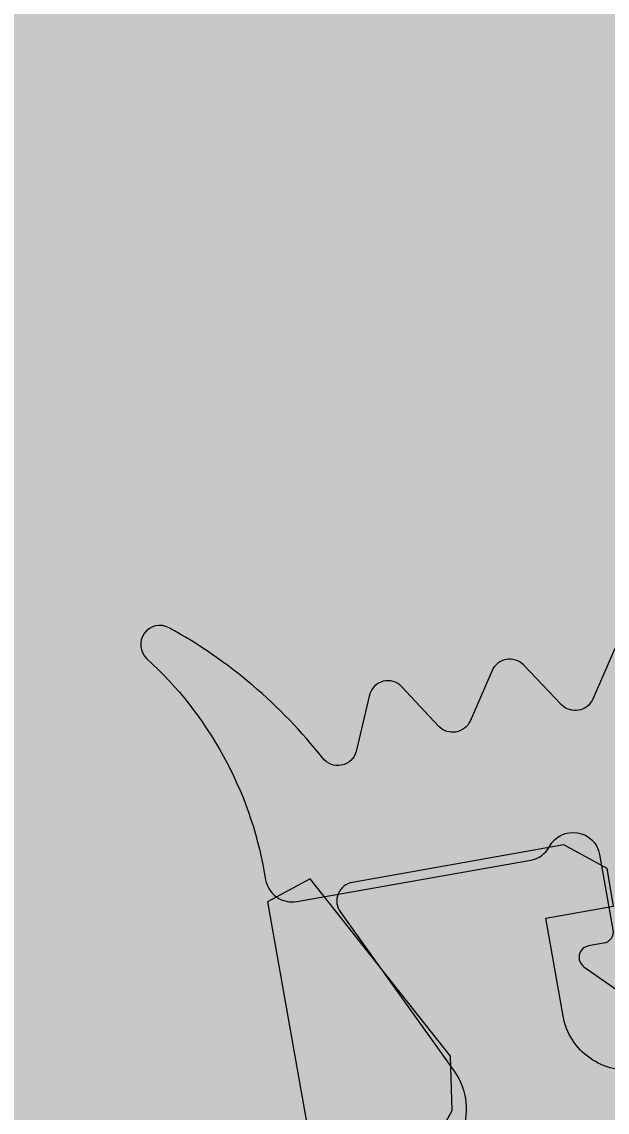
# Model space of a CAD drawing. Header units: millimetres. Extents: x -455656 to 9247092, y 0 to 412358.
# Drawn here: x -196591.36 to -196582.05, y 353564.73 to 353582.08 of the extents above; entities that cross this region are included whole.
import ezdxf
from ezdxf import colors
from ezdxf.entities.mleader import LeaderData, LeaderLine
from ezdxf.enums import TextEntityAlignment as Align
from ezdxf.math import Vec2, Vec3

# ---------------------------------------------------------------- set-up
doc = ezdxf.new("R2018")
doc.units = ezdxf.units.MM
doc.header["$MEASUREMENT"] = 0
doc.layers.get('0').update_dxf_attribs({"color": 250, "lineweight": 9})
doc.layers.add('АР_Названия помещений', color=124, linetype='Continuous', lineweight=5, plot=False)
for name, color, linetype, lineweight in [('АР_Номер помещения', 1, 'Continuous', 25), ('АР_Помещения_площадь', 19, 'Continuous', 9), ('подлога', 250, 'Continuous', 9)]:
    doc.layers.add(name, color=color, linetype=linetype, lineweight=lineweight)
doc.styles.add('ISOCPEUR', font='isocpeur.TTF', dxfattribs={"width": 0.7})
doc.styles.get("Standard").update_dxf_attribs({"font": 'isocpeur.TTF'})

# ---------------------------------------------------------------- blocks, each defined once
blk = doc.blocks.new('*U54')
at = {"color": 7, "style": 'ISOCPEUR', "width": 0.7, "flags": 1}
blk.add_attdef('КАТЕГОРИЯ', (-499.166, -2092.186), '', height=250, dxfattribs=at)
at = {"layer": 'АР_Номер помещения', "color": 7, "style": 'ISOCPEUR', "width": 0.7}
blk.add_attdef('НОМЕР_ПОМЕЩЕНИЯ', text='', height=300, dxfattribs=at).set_placement((3509.935, -2299.443), align=Align.MIDDLE_CENTER)
at = {"layer": 'АР_Помещения_площадь', "color": 7, "lineweight": 30, "width": 0.7, "flags": 104}
blk.add_attdef('ИМЯ_ПОМЕЩЕНИЯ', text='', height=100, dxfattribs=at).set_placement((157.628, 1217.141), align=Align.MIDDLE_CENTER)
at = {"layer": 'АР_Помещения_площадь', "color": 7, "style": 'ISOCPEUR', "width": 0.7}
blk.add_attdef('ПЛОЩАДЬ_ПОМЕЩЕНИЯ', text='', height=200, dxfattribs=at).set_placement((4056.614, -3701.768), align=Align.MIDDLE_RIGHT)
blk = doc.blocks.new('*U56')
at = {"color": 7, "style": 'ISOCPEUR', "width": 0.7, "flags": 1}
blk.add_attdef('КАТЕГОРИЯ', (-499.166, -2092.186), '', height=250, dxfattribs=at)
at = {"layer": 'АР_Номер помещения', "color": 7, "style": 'ISOCPEUR', "width": 0.7}
blk.add_attdef('НОМЕР_ПОМЕЩЕНИЯ', text='', height=300, dxfattribs=at).set_placement((-5271.022, -1713.491), align=Align.MIDDLE_CENTER)
at = {"layer": 'АР_Помещения_площадь', "color": 7, "lineweight": 30, "width": 0.7, "flags": 104}
blk.add_attdef('ИМЯ_ПОМЕЩЕНИЯ', text='', height=100, dxfattribs=at).set_placement((157.628, 1217.141), align=Align.MIDDLE_CENTER)
at = {"layer": 'АР_Помещения_площадь', "color": 7, "style": 'ISOCPEUR', "width": 0.7}
blk.add_attdef('ПЛОЩАДЬ_ПОМЕЩЕНИЯ', text='', height=200, dxfattribs=at).set_placement((-3511.073, -2722.763), align=Align.MIDDLE_RIGHT)
blk = doc.blocks.new('*U58')
at = {"color": 7, "style": 'ISOCPEUR', "width": 0.7, "flags": 1}
blk.add_attdef('КАТЕГОРИЯ', (-499.166, -2092.186), '', height=250, dxfattribs=at)
at = {"layer": 'АР_Номер помещения', "color": 7, "style": 'ISOCPEUR', "width": 0.7}
blk.add_attdef('НОМЕР_ПОМЕЩЕНИЯ', text='', height=300, dxfattribs=at).set_placement((-2814.849, -3287.444), align=Align.MIDDLE_CENTER)
at = {"layer": 'АР_Помещения_площадь', "color": 7, "lineweight": 30, "width": 0.7, "flags": 104}
blk.add_attdef('ИМЯ_ПОМЕЩЕНИЯ', text='', height=100, dxfattribs=at).set_placement((157.628, 1217.141), align=Align.MIDDLE_CENTER)
at = {"layer": 'АР_Помещения_площадь', "color": 7, "style": 'ISOCPEUR', "width": 0.7}
blk.add_attdef('ПЛОЩАДЬ_ПОМЕЩЕНИЯ', text='', height=200, dxfattribs=at).set_placement((-2392.073, -3943.33), align=Align.MIDDLE_RIGHT)
blk = doc.blocks.new('*U62')
at = {"color": 7, "style": 'ISOCPEUR', "width": 0.7, "flags": 1}
blk.add_attdef('КАТЕГОРИЯ', (-499.166, -2092.186), '', height=250, dxfattribs=at)
at = {"layer": 'АР_Номер помещения', "color": 7, "style": 'ISOCPEUR', "width": 0.7}
blk.add_attdef('НОМЕР_ПОМЕЩЕНИЯ', text='', height=300, dxfattribs=at).set_placement((-10209.656, 3494.977), align=Align.MIDDLE_CENTER)
at = {"layer": 'АР_Помещения_площадь', "color": 7, "style": 'ISOCPEUR', "width": 0.7}
blk.add_attdef('ПЛОЩАДЬ_ПОМЕЩЕНИЯ', text='', height=200, dxfattribs=at).set_placement((-8321.766, 2254.956), align=Align.MIDDLE_RIGHT)
at = {"layer": 'АР_Помещения_площадь', "color": 7, "lineweight": 30, "width": 0.7, "flags": 104}
blk.add_attdef('ИМЯ_ПОМЕЩЕНИЯ', text='', height=100, dxfattribs=at).set_placement((157.628, 1217.141), align=Align.MIDDLE_CENTER)
blk = doc.blocks.new('*U293')
at = {"color": 7, "style": 'ISOCPEUR', "width": 0.7, "flags": 1}
blk.add_attdef('КАТЕГОРИЯ', (-499.166, -2092.186), '', height=250, dxfattribs=at)
at = {"layer": 'АР_Номер помещения', "color": 7, "style": 'ISOCPEUR', "width": 0.7}
blk.add_attdef('НОМЕР_ПОМЕЩЕНИЯ', text='', height=300, dxfattribs=at).set_placement((-1382.058, -1075.324), align=Align.MIDDLE_CENTER)
at = {"layer": 'АР_Помещения_площадь', "color": 7, "lineweight": 30, "width": 0.7, "flags": 104}
blk.add_attdef('ИМЯ_ПОМЕЩЕНИЯ', text='', height=100, dxfattribs=at).set_placement((157.628, 1217.141), align=Align.MIDDLE_CENTER)
at = {"layer": 'АР_Помещения_площадь', "color": 7, "style": 'ISOCPEUR', "width": 0.7}
blk.add_attdef('ПЛОЩАДЬ_ПОМЕЩЕНИЯ', text='', height=200, dxfattribs=at).set_placement((556.692, -1560.833), align=Align.MIDDLE_RIGHT)
blk = doc.blocks.new('_DotSmall')
at = {"color": 0, "linetype": 'ByBlock', "const_width": 0.5}
blk.add_lwpolyline([(-0.0625, 0, 1), (0.0625, 0, 1)], format="xyb", close=True, dxfattribs=at)

msp = doc.modelspace()

# ---------------------------------------------------------------- linework, layer by layer
at = {"layer": 'подлога', "color": 5, "lineweight": 0, "ltscale": 100, "transparency": 33554687}
for points in [[(-196536.153, 353577.237), (-196575.775, 353570.215), (-196576.17, 353569.649), (-196576.064, 353569.049), (-196575.104, 353569.219), (-196574.699, 353566.938, -0.414362), (-196574.946, 353566.585), (-196581.549, 353565.415, -0.414326), (-196582.75, 353566.254), (-196583.027, 353567.815), (-196581.947, 353568.006), (-196582.053, 353568.607), (-196582.738, 353568.981), (-196586.1, 353568.385, 0.551224), (-196586.295, 353567.908), (-196584.485, 353565.381, -0.267349), (-196584.384, 353564.351)], [(-196536.153, 353577.237), (-196575.775, 353570.215), (-196576.17, 353569.649), (-196576.064, 353569.049), (-196575.104, 353569.219), (-196574.699, 353566.938, -0.414362), (-196574.946, 353566.585), (-196581.549, 353565.415, -0.414326), (-196582.75, 353566.254), (-196583.027, 353567.815), (-196581.947, 353568.006), (-196582.053, 353568.607), (-196582.738, 353568.981), (-196586.1, 353568.385, 0.551224), (-196586.295, 353567.908), (-196584.485, 353565.381, -0.267349), (-196584.384, 353564.351)], [(-196536.153, 353577.237), (-196575.775, 353570.215), (-196576.17, 353569.649), (-196576.064, 353569.049), (-196575.104, 353569.219), (-196574.699, 353566.938, -0.414362), (-196574.946, 353566.585), (-196581.549, 353565.415, -0.414326), (-196582.75, 353566.254), (-196583.027, 353567.815), (-196581.947, 353568.006), (-196582.053, 353568.607), (-196582.738, 353568.981), (-196586.1, 353568.385, 0.551224), (-196586.295, 353567.908), (-196584.485, 353565.381, -0.267349), (-196584.384, 353564.351)], [(-196536.153, 353577.237), (-196575.775, 353570.215), (-196576.17, 353569.649), (-196576.064, 353569.049), (-196575.104, 353569.219), (-196574.699, 353566.938, -0.414362), (-196574.946, 353566.585), (-196581.549, 353565.415, -0.414326), (-196582.75, 353566.254), (-196583.027, 353567.815), (-196581.947, 353568.006), (-196582.053, 353568.607), (-196582.738, 353568.981), (-196586.1, 353568.385, 0.551224), (-196586.295, 353567.908), (-196584.485, 353565.381, -0.267349), (-196584.384, 353564.351)], [(-196536.153, 353577.237), (-196575.775, 353570.215), (-196576.17, 353569.649), (-196576.064, 353569.049), (-196575.104, 353569.219), (-196574.699, 353566.938, -0.414362), (-196574.946, 353566.585), (-196581.549, 353565.415, -0.414326), (-196582.75, 353566.254), (-196583.027, 353567.815), (-196581.947, 353568.006), (-196582.053, 353568.607), (-196582.738, 353568.981), (-196586.1, 353568.385, 0.551224), (-196586.295, 353567.908), (-196584.485, 353565.381, -0.267349), (-196584.384, 353564.351)], [(-196536.153, 353577.237), (-196575.775, 353570.215), (-196576.17, 353569.649), (-196576.064, 353569.049), (-196575.104, 353569.219), (-196574.699, 353566.938, -0.414362), (-196574.946, 353566.585), (-196581.549, 353565.415, -0.414326), (-196582.75, 353566.254), (-196583.027, 353567.815), (-196581.947, 353568.006), (-196582.053, 353568.607), (-196582.738, 353568.981), (-196586.1, 353568.385, 0.551224), (-196586.295, 353567.908), (-196584.485, 353565.381, -0.267349), (-196584.384, 353564.351)], [(-196536.153, 353577.237), (-196575.775, 353570.215), (-196576.17, 353569.649), (-196576.064, 353569.049), (-196575.104, 353569.219), (-196574.699, 353566.938, -0.414362), (-196574.946, 353566.585), (-196581.549, 353565.415, -0.414326), (-196582.75, 353566.254), (-196583.027, 353567.815), (-196581.947, 353568.006), (-196582.053, 353568.607), (-196582.738, 353568.981), (-196586.1, 353568.385, 0.551224), (-196586.295, 353567.908), (-196584.485, 353565.381, -0.267349), (-196584.384, 353564.351)], [(-196536.153, 353577.237), (-196575.775, 353570.215), (-196576.17, 353569.649), (-196576.064, 353569.049), (-196575.104, 353569.219), (-196574.699, 353566.938, -0.414362), (-196574.946, 353566.585), (-196581.549, 353565.415, -0.414326), (-196582.75, 353566.254), (-196583.027, 353567.815), (-196581.947, 353568.006), (-196582.053, 353568.607), (-196582.738, 353568.981), (-196586.1, 353568.385, 0.551224), (-196586.295, 353567.908), (-196584.485, 353565.381, -0.267349), (-196584.384, 353564.351)], [(-196536.153, 353577.237), (-196575.775, 353570.215), (-196576.17, 353569.649), (-196576.064, 353569.049), (-196575.104, 353569.219), (-196574.699, 353566.938, -0.414362), (-196574.946, 353566.585), (-196581.549, 353565.415, -0.414326), (-196582.75, 353566.254), (-196583.027, 353567.815), (-196581.947, 353568.006), (-196582.053, 353568.607), (-196582.738, 353568.981), (-196586.1, 353568.385, 0.551224), (-196586.295, 353567.908), (-196584.485, 353565.381, -0.267349), (-196584.384, 353564.351)], [(-196536.153, 353577.237), (-196575.775, 353570.215), (-196576.17, 353569.649), (-196576.064, 353569.049), (-196575.104, 353569.219), (-196574.699, 353566.938, -0.414362), (-196574.946, 353566.585), (-196581.549, 353565.415, -0.414326), (-196582.75, 353566.254), (-196583.027, 353567.815), (-196581.947, 353568.006), (-196582.053, 353568.607), (-196582.738, 353568.981), (-196586.1, 353568.385, 0.551224), (-196586.295, 353567.908), (-196584.485, 353565.381, -0.267349), (-196584.384, 353564.351)], [(-196536.153, 353577.237), (-196575.775, 353570.215), (-196576.17, 353569.649), (-196576.064, 353569.049), (-196575.104, 353569.219), (-196574.699, 353566.938, -0.414362), (-196574.946, 353566.585), (-196581.549, 353565.415, -0.414326), (-196582.75, 353566.254), (-196583.027, 353567.815), (-196581.947, 353568.006), (-196582.053, 353568.607), (-196582.738, 353568.981), (-196586.1, 353568.385, 0.551224), (-196586.295, 353567.908), (-196584.485, 353565.381, -0.267349), (-196584.384, 353564.351)], [(-196536.153, 353577.237), (-196575.775, 353570.215), (-196576.17, 353569.649), (-196576.064, 353569.049), (-196575.104, 353569.219), (-196574.699, 353566.938, -0.414362), (-196574.946, 353566.585), (-196581.549, 353565.415, -0.414326), (-196582.75, 353566.254), (-196583.027, 353567.815), (-196581.947, 353568.006), (-196582.053, 353568.607), (-196582.738, 353568.981), (-196586.1, 353568.385, 0.551224), (-196586.295, 353567.908), (-196584.485, 353565.381, -0.267349), (-196584.384, 353564.351)], [(-196536.153, 353577.237), (-196575.775, 353570.215), (-196576.17, 353569.649), (-196576.064, 353569.049), (-196575.104, 353569.219), (-196574.699, 353566.938, -0.414362), (-196574.946, 353566.585), (-196581.549, 353565.415, -0.414326), (-196582.75, 353566.254), (-196583.027, 353567.815), (-196581.947, 353568.006), (-196582.053, 353568.607), (-196582.738, 353568.981), (-196586.1, 353568.385, 0.551224), (-196586.295, 353567.908), (-196584.485, 353565.381, -0.267349), (-196584.384, 353564.351)], [(-196536.153, 353577.237), (-196575.775, 353570.215), (-196576.17, 353569.649), (-196576.064, 353569.049), (-196575.104, 353569.219), (-196574.699, 353566.938, -0.414362), (-196574.946, 353566.585), (-196581.549, 353565.415, -0.414326), (-196582.75, 353566.254), (-196583.027, 353567.815), (-196581.947, 353568.006), (-196582.053, 353568.607), (-196582.738, 353568.981), (-196586.1, 353568.385, 0.551224), (-196586.295, 353567.908), (-196584.485, 353565.381, -0.267349), (-196584.384, 353564.351)], [(-196536.153, 353577.237), (-196575.775, 353570.215), (-196576.17, 353569.649), (-196576.064, 353569.049), (-196575.104, 353569.219), (-196574.699, 353566.938, -0.414362), (-196574.946, 353566.585), (-196581.549, 353565.415, -0.414326), (-196582.75, 353566.254), (-196583.027, 353567.815), (-196581.947, 353568.006), (-196582.053, 353568.607), (-196582.738, 353568.981), (-196586.1, 353568.385, 0.551224), (-196586.295, 353567.908), (-196584.485, 353565.381, -0.267349), (-196584.384, 353564.351)], [(-196536.153, 353577.237), (-196575.775, 353570.215), (-196576.17, 353569.649), (-196576.064, 353569.049), (-196575.104, 353569.219), (-196574.699, 353566.938, -0.414362), (-196574.946, 353566.585), (-196581.549, 353565.415, -0.414326), (-196582.75, 353566.254), (-196583.027, 353567.815), (-196581.947, 353568.006), (-196582.053, 353568.607), (-196582.738, 353568.981), (-196586.1, 353568.385, 0.551224), (-196586.295, 353567.908), (-196584.485, 353565.381, -0.267349), (-196584.384, 353564.351)], [(-196536.153, 353577.237), (-196575.775, 353570.215), (-196576.17, 353569.649), (-196576.064, 353569.049), (-196575.104, 353569.219), (-196574.699, 353566.938, -0.414362), (-196574.946, 353566.585), (-196581.549, 353565.415, -0.414326), (-196582.75, 353566.254), (-196583.027, 353567.815), (-196581.947, 353568.006), (-196582.053, 353568.607), (-196582.738, 353568.981), (-196586.1, 353568.385, 0.551224), (-196586.295, 353567.908), (-196584.485, 353565.381, -0.267349), (-196584.384, 353564.351)], [(-196536.153, 353577.237), (-196575.775, 353570.215), (-196576.17, 353569.649), (-196576.064, 353569.049), (-196575.104, 353569.219), (-196574.699, 353566.938, -0.414362), (-196574.946, 353566.585), (-196581.549, 353565.415, -0.414326), (-196582.75, 353566.254), (-196583.027, 353567.815), (-196581.947, 353568.006), (-196582.053, 353568.607), (-196582.738, 353568.981), (-196586.1, 353568.385, 0.551224), (-196586.295, 353567.908), (-196584.485, 353565.381, -0.267349), (-196584.384, 353564.351)], [(-196536.153, 353577.237), (-196575.775, 353570.215), (-196576.17, 353569.649), (-196576.064, 353569.049), (-196575.104, 353569.219), (-196574.699, 353566.938, -0.414362), (-196574.946, 353566.585), (-196581.549, 353565.415, -0.414326), (-196582.75, 353566.254), (-196583.027, 353567.815), (-196581.947, 353568.006), (-196582.053, 353568.607), (-196582.738, 353568.981), (-196586.1, 353568.385, 0.551224), (-196586.295, 353567.908), (-196584.485, 353565.381, -0.267349), (-196584.384, 353564.351)], [(-196536.153, 353577.237), (-196575.775, 353570.215), (-196576.17, 353569.649), (-196576.064, 353569.049), (-196575.104, 353569.219), (-196574.699, 353566.938, -0.414362), (-196574.946, 353566.585), (-196581.549, 353565.415, -0.414326), (-196582.75, 353566.254), (-196583.027, 353567.815), (-196581.947, 353568.006), (-196582.053, 353568.607), (-196582.738, 353568.981), (-196586.1, 353568.385, 0.551224), (-196586.295, 353567.908), (-196584.485, 353565.381, -0.267349), (-196584.384, 353564.351)], [(-196536.153, 353577.237), (-196575.775, 353570.215), (-196576.17, 353569.649), (-196576.064, 353569.049), (-196575.104, 353569.219), (-196574.699, 353566.938, -0.414362), (-196574.946, 353566.585), (-196581.549, 353565.415, -0.414326), (-196582.75, 353566.254), (-196583.027, 353567.815), (-196581.947, 353568.006), (-196582.053, 353568.607), (-196582.738, 353568.981), (-196586.1, 353568.385, 0.551224), (-196586.295, 353567.908), (-196584.485, 353565.381, -0.267349), (-196584.384, 353564.351)], [(-196536.153, 353577.237), (-196575.775, 353570.215), (-196576.17, 353569.649), (-196576.064, 353569.049), (-196575.104, 353569.219), (-196574.699, 353566.938, -0.414362), (-196574.946, 353566.585), (-196581.549, 353565.415, -0.414326), (-196582.75, 353566.254), (-196583.027, 353567.815), (-196581.947, 353568.006), (-196582.053, 353568.607), (-196582.738, 353568.981), (-196586.1, 353568.385, 0.551224), (-196586.295, 353567.908), (-196584.485, 353565.381, -0.267349), (-196584.384, 353564.351)], [(-196581.927, 353572.104), (-196582.28, 353571.298, -0.527868), (-196582.775, 353571.21), (-196583.383, 353571.846, 0.527868), (-196583.879, 353571.758), (-196584.231, 353570.952, -0.527868), (-196584.727, 353570.864), (-196585.32, 353571.502, 0.57795), (-196585.831, 353571.371), (-196586.043, 353570.466, -0.615334), (-196586.576, 353570.36, 0.101403), (-196589.02, 353572.436, 0.887085), (-196589.372, 353571.944, -0.164997), (-196587.505, 353568.546), (-196587.484, 353568.426, 0.414304), (-196586.989, 353568.08), (-196583.267, 353568.739, 0.228696), (-196582.967, 353568.956, -0.319049), (-196582.523, 353569.175, -0.319002), (-196582.171, 353568.828), (-196581.958, 353567.627, -0.4144), (-196582.107, 353567.415), (-196582.347, 353567.373, 0.668339), (-196582.42, 353567.043), (-196581.006, 353566.055, 0.198883)], [(-196581.927, 353572.104), (-196582.28, 353571.298, -0.527868), (-196582.775, 353571.21), (-196583.383, 353571.846, 0.527868), (-196583.879, 353571.758), (-196584.231, 353570.952, -0.527868), (-196584.727, 353570.864), (-196585.32, 353571.502, 0.57795), (-196585.831, 353571.371), (-196586.043, 353570.466, -0.615334), (-196586.576, 353570.36, 0.101403), (-196589.02, 353572.436, 0.887085), (-196589.372, 353571.944, -0.164997), (-196587.505, 353568.546), (-196587.484, 353568.426, 0.414304), (-196586.989, 353568.08), (-196583.267, 353568.739, 0.228696), (-196582.967, 353568.956, -0.319049), (-196582.523, 353569.175, -0.319002), (-196582.171, 353568.828), (-196581.958, 353567.627, -0.4144), (-196582.107, 353567.415), (-196582.347, 353567.373, 0.668339), (-196582.42, 353567.043), (-196581.006, 353566.055, 0.198883)], [(-196581.927, 353572.104), (-196582.28, 353571.298, -0.527868), (-196582.775, 353571.21), (-196583.383, 353571.846, 0.527868), (-196583.879, 353571.758), (-196584.231, 353570.952, -0.527868), (-196584.727, 353570.864), (-196585.32, 353571.502, 0.57795), (-196585.831, 353571.371), (-196586.043, 353570.466, -0.615334), (-196586.576, 353570.36, 0.101403), (-196589.02, 353572.436, 0.887085), (-196589.372, 353571.944, -0.164997), (-196587.505, 353568.546), (-196587.484, 353568.426, 0.414304), (-196586.989, 353568.08), (-196583.267, 353568.739, 0.228696), (-196582.967, 353568.956, -0.319049), (-196582.523, 353569.175, -0.319002), (-196582.171, 353568.828), (-196581.958, 353567.627, -0.4144), (-196582.107, 353567.415), (-196582.347, 353567.373, 0.668339), (-196582.42, 353567.043), (-196581.006, 353566.055, 0.198883)], [(-196581.927, 353572.104), (-196582.28, 353571.298, -0.527868), (-196582.775, 353571.21), (-196583.383, 353571.846, 0.527868), (-196583.879, 353571.758), (-196584.231, 353570.952, -0.527868), (-196584.727, 353570.864), (-196585.32, 353571.502, 0.57795), (-196585.831, 353571.371), (-196586.043, 353570.466, -0.615334), (-196586.576, 353570.36, 0.101403), (-196589.02, 353572.436, 0.887085), (-196589.372, 353571.944, -0.164997), (-196587.505, 353568.546), (-196587.484, 353568.426, 0.414304), (-196586.989, 353568.08), (-196583.267, 353568.739, 0.228696), (-196582.967, 353568.956, -0.319049), (-196582.523, 353569.175, -0.319002), (-196582.171, 353568.828), (-196581.958, 353567.627, -0.4144), (-196582.107, 353567.415), (-196582.347, 353567.373, 0.668339), (-196582.42, 353567.043), (-196581.006, 353566.055, 0.198883)], [(-196581.927, 353572.104), (-196582.28, 353571.298, -0.527868), (-196582.775, 353571.21), (-196583.383, 353571.846, 0.527868), (-196583.879, 353571.758), (-196584.231, 353570.952, -0.527868), (-196584.727, 353570.864), (-196585.32, 353571.502, 0.57795), (-196585.831, 353571.371), (-196586.043, 353570.466, -0.615334), (-196586.576, 353570.36, 0.101403), (-196589.02, 353572.436, 0.887085), (-196589.372, 353571.944, -0.164997), (-196587.505, 353568.546), (-196587.484, 353568.426, 0.414304), (-196586.989, 353568.08), (-196583.267, 353568.739, 0.228696), (-196582.967, 353568.956, -0.319049), (-196582.523, 353569.175, -0.319002), (-196582.171, 353568.828), (-196581.958, 353567.627, -0.4144), (-196582.107, 353567.415), (-196582.347, 353567.373, 0.668339), (-196582.42, 353567.043), (-196581.006, 353566.055, 0.198883)], [(-196581.927, 353572.104), (-196582.28, 353571.298, -0.527868), (-196582.775, 353571.21), (-196583.383, 353571.846, 0.527868), (-196583.879, 353571.758), (-196584.231, 353570.952, -0.527868), (-196584.727, 353570.864), (-196585.32, 353571.502, 0.57795), (-196585.831, 353571.371), (-196586.043, 353570.466, -0.615334), (-196586.576, 353570.36, 0.101403), (-196589.02, 353572.436, 0.887085), (-196589.372, 353571.944, -0.164997), (-196587.505, 353568.546), (-196587.484, 353568.426, 0.414304), (-196586.989, 353568.08), (-196583.267, 353568.739, 0.228696), (-196582.967, 353568.956, -0.319049), (-196582.523, 353569.175, -0.319002), (-196582.171, 353568.828), (-196581.958, 353567.627, -0.4144), (-196582.107, 353567.415), (-196582.347, 353567.373, 0.668339), (-196582.42, 353567.043), (-196581.006, 353566.055, 0.198883)], [(-196581.927, 353572.104), (-196582.28, 353571.298, -0.527868), (-196582.775, 353571.21), (-196583.383, 353571.846, 0.527868), (-196583.879, 353571.758), (-196584.231, 353570.952, -0.527868), (-196584.727, 353570.864), (-196585.32, 353571.502, 0.57795), (-196585.831, 353571.371), (-196586.043, 353570.466, -0.615334), (-196586.576, 353570.36, 0.101403), (-196589.02, 353572.436, 0.887085), (-196589.372, 353571.944, -0.164997), (-196587.505, 353568.546), (-196587.484, 353568.426, 0.414304), (-196586.989, 353568.08), (-196583.267, 353568.739, 0.228696), (-196582.967, 353568.956, -0.319049), (-196582.523, 353569.175, -0.319002), (-196582.171, 353568.828), (-196581.958, 353567.627, -0.4144), (-196582.107, 353567.415), (-196582.347, 353567.373, 0.668339), (-196582.42, 353567.043), (-196581.006, 353566.055, 0.198883)], [(-196581.927, 353572.104), (-196582.28, 353571.298, -0.527868), (-196582.775, 353571.21), (-196583.383, 353571.846, 0.527868), (-196583.879, 353571.758), (-196584.231, 353570.952, -0.527868), (-196584.727, 353570.864), (-196585.32, 353571.502, 0.57795), (-196585.831, 353571.371), (-196586.043, 353570.466, -0.615334), (-196586.576, 353570.36, 0.101403), (-196589.02, 353572.436, 0.887085), (-196589.372, 353571.944, -0.164997), (-196587.505, 353568.546), (-196587.484, 353568.426, 0.414304), (-196586.989, 353568.08), (-196583.267, 353568.739, 0.228696), (-196582.967, 353568.956, -0.319049), (-196582.523, 353569.175, -0.319002), (-196582.171, 353568.828), (-196581.958, 353567.627, -0.4144), (-196582.107, 353567.415), (-196582.347, 353567.373, 0.668339), (-196582.42, 353567.043), (-196581.006, 353566.055, 0.198883)], [(-196581.927, 353572.104), (-196582.28, 353571.298, -0.527868), (-196582.775, 353571.21), (-196583.383, 353571.846, 0.527868), (-196583.879, 353571.758), (-196584.231, 353570.952, -0.527868), (-196584.727, 353570.864), (-196585.32, 353571.502, 0.57795), (-196585.831, 353571.371), (-196586.043, 353570.466, -0.615334), (-196586.576, 353570.36, 0.101403), (-196589.02, 353572.436, 0.887085), (-196589.372, 353571.944, -0.164997), (-196587.505, 353568.546), (-196587.484, 353568.426, 0.414304), (-196586.989, 353568.08), (-196583.267, 353568.739, 0.228696), (-196582.967, 353568.956, -0.319049), (-196582.523, 353569.175, -0.319002), (-196582.171, 353568.828), (-196581.958, 353567.627, -0.4144), (-196582.107, 353567.415), (-196582.347, 353567.373, 0.668339), (-196582.42, 353567.043), (-196581.006, 353566.055, 0.198883)], [(-196581.927, 353572.104), (-196582.28, 353571.298, -0.527868), (-196582.775, 353571.21), (-196583.383, 353571.846, 0.527868), (-196583.879, 353571.758), (-196584.231, 353570.952, -0.527868), (-196584.727, 353570.864), (-196585.32, 353571.502, 0.57795), (-196585.831, 353571.371), (-196586.043, 353570.466, -0.615334), (-196586.576, 353570.36, 0.101403), (-196589.02, 353572.436, 0.887085), (-196589.372, 353571.944, -0.164997), (-196587.505, 353568.546), (-196587.484, 353568.426, 0.414304), (-196586.989, 353568.08), (-196583.267, 353568.739, 0.228696), (-196582.967, 353568.956, -0.319049), (-196582.523, 353569.175, -0.319002), (-196582.171, 353568.828), (-196581.958, 353567.627, -0.4144), (-196582.107, 353567.415), (-196582.347, 353567.373, 0.668339), (-196582.42, 353567.043), (-196581.006, 353566.055, 0.198883)], [(-196581.927, 353572.104), (-196582.28, 353571.298, -0.527868), (-196582.775, 353571.21), (-196583.383, 353571.846, 0.527868), (-196583.879, 353571.758), (-196584.231, 353570.952, -0.527868), (-196584.727, 353570.864), (-196585.32, 353571.502, 0.57795), (-196585.831, 353571.371), (-196586.043, 353570.466, -0.615334), (-196586.576, 353570.36, 0.101403), (-196589.02, 353572.436, 0.887085), (-196589.372, 353571.944, -0.164997), (-196587.505, 353568.546), (-196587.484, 353568.426, 0.414304), (-196586.989, 353568.08), (-196583.267, 353568.739, 0.228696), (-196582.967, 353568.956, -0.319049), (-196582.523, 353569.175, -0.319002), (-196582.171, 353568.828), (-196581.958, 353567.627, -0.4144), (-196582.107, 353567.415), (-196582.347, 353567.373, 0.668339), (-196582.42, 353567.043), (-196581.006, 353566.055, 0.198883)], [(-196581.927, 353572.104), (-196582.28, 353571.298, -0.527868), (-196582.775, 353571.21), (-196583.383, 353571.846, 0.527868), (-196583.879, 353571.758), (-196584.231, 353570.952, -0.527868), (-196584.727, 353570.864), (-196585.32, 353571.502, 0.57795), (-196585.831, 353571.371), (-196586.043, 353570.466, -0.615334), (-196586.576, 353570.36, 0.101403), (-196589.02, 353572.436, 0.887085), (-196589.372, 353571.944, -0.164997), (-196587.505, 353568.546), (-196587.484, 353568.426, 0.414304), (-196586.989, 353568.08), (-196583.267, 353568.739, 0.228696), (-196582.967, 353568.956, -0.319049), (-196582.523, 353569.175, -0.319002), (-196582.171, 353568.828), (-196581.958, 353567.627, -0.4144), (-196582.107, 353567.415), (-196582.347, 353567.373, 0.668339), (-196582.42, 353567.043), (-196581.006, 353566.055, 0.198883)], [(-196581.927, 353572.104), (-196582.28, 353571.298, -0.527868), (-196582.775, 353571.21), (-196583.383, 353571.846, 0.527868), (-196583.879, 353571.758), (-196584.231, 353570.952, -0.527868), (-196584.727, 353570.864), (-196585.32, 353571.502, 0.57795), (-196585.831, 353571.371), (-196586.043, 353570.466, -0.615334), (-196586.576, 353570.36, 0.101403), (-196589.02, 353572.436, 0.887085), (-196589.372, 353571.944, -0.164997), (-196587.505, 353568.546), (-196587.484, 353568.426, 0.414304), (-196586.989, 353568.08), (-196583.267, 353568.739, 0.228696), (-196582.967, 353568.956, -0.319049), (-196582.523, 353569.175, -0.319002), (-196582.171, 353568.828), (-196581.958, 353567.627, -0.4144), (-196582.107, 353567.415), (-196582.347, 353567.373, 0.668339), (-196582.42, 353567.043), (-196581.006, 353566.055, 0.198883)], [(-196581.927, 353572.104), (-196582.28, 353571.298, -0.527868), (-196582.775, 353571.21), (-196583.383, 353571.846, 0.527868), (-196583.879, 353571.758), (-196584.231, 353570.952, -0.527868), (-196584.727, 353570.864), (-196585.32, 353571.502, 0.57795), (-196585.831, 353571.371), (-196586.043, 353570.466, -0.615334), (-196586.576, 353570.36, 0.101403), (-196589.02, 353572.436, 0.887085), (-196589.372, 353571.944, -0.164997), (-196587.505, 353568.546), (-196587.484, 353568.426, 0.414304), (-196586.989, 353568.08), (-196583.267, 353568.739, 0.228696), (-196582.967, 353568.956, -0.319049), (-196582.523, 353569.175, -0.319002), (-196582.171, 353568.828), (-196581.958, 353567.627, -0.4144), (-196582.107, 353567.415), (-196582.347, 353567.373, 0.668339), (-196582.42, 353567.043), (-196581.006, 353566.055, 0.198883)], [(-196581.927, 353572.104), (-196582.28, 353571.298, -0.527868), (-196582.775, 353571.21), (-196583.383, 353571.846, 0.527868), (-196583.879, 353571.758), (-196584.231, 353570.952, -0.527868), (-196584.727, 353570.864), (-196585.32, 353571.502, 0.57795), (-196585.831, 353571.371), (-196586.043, 353570.466, -0.615334), (-196586.576, 353570.36, 0.101403), (-196589.02, 353572.436, 0.887085), (-196589.372, 353571.944, -0.164997), (-196587.505, 353568.546), (-196587.484, 353568.426, 0.414304), (-196586.989, 353568.08), (-196583.267, 353568.739, 0.228696), (-196582.967, 353568.956, -0.319049), (-196582.523, 353569.175, -0.319002), (-196582.171, 353568.828), (-196581.958, 353567.627, -0.4144), (-196582.107, 353567.415), (-196582.347, 353567.373, 0.668339), (-196582.42, 353567.043), (-196581.006, 353566.055, 0.198883)], [(-196581.927, 353572.104), (-196582.28, 353571.298, -0.527868), (-196582.775, 353571.21), (-196583.383, 353571.846, 0.527868), (-196583.879, 353571.758), (-196584.231, 353570.952, -0.527868), (-196584.727, 353570.864), (-196585.32, 353571.502, 0.57795), (-196585.831, 353571.371), (-196586.043, 353570.466, -0.615334), (-196586.576, 353570.36, 0.101403), (-196589.02, 353572.436, 0.887085), (-196589.372, 353571.944, -0.164997), (-196587.505, 353568.546), (-196587.484, 353568.426, 0.414304), (-196586.989, 353568.08), (-196583.267, 353568.739, 0.228696), (-196582.967, 353568.956, -0.319049), (-196582.523, 353569.175, -0.319002), (-196582.171, 353568.828), (-196581.958, 353567.627, -0.4144), (-196582.107, 353567.415), (-196582.347, 353567.373, 0.668339), (-196582.42, 353567.043), (-196581.006, 353566.055, 0.198883)], [(-196581.927, 353572.104), (-196582.28, 353571.298, -0.527868), (-196582.775, 353571.21), (-196583.383, 353571.846, 0.527868), (-196583.879, 353571.758), (-196584.231, 353570.952, -0.527868), (-196584.727, 353570.864), (-196585.32, 353571.502, 0.57795), (-196585.831, 353571.371), (-196586.043, 353570.466, -0.615334), (-196586.576, 353570.36, 0.101403), (-196589.02, 353572.436, 0.887085), (-196589.372, 353571.944, -0.164997), (-196587.505, 353568.546), (-196587.484, 353568.426, 0.414304), (-196586.989, 353568.08), (-196583.267, 353568.739, 0.228696), (-196582.967, 353568.956, -0.319049), (-196582.523, 353569.175, -0.319002), (-196582.171, 353568.828), (-196581.958, 353567.627, -0.4144), (-196582.107, 353567.415), (-196582.347, 353567.373, 0.668339), (-196582.42, 353567.043), (-196581.006, 353566.055, 0.198883)], [(-196581.927, 353572.104), (-196582.28, 353571.298, -0.527868), (-196582.775, 353571.21), (-196583.383, 353571.846, 0.527868), (-196583.879, 353571.758), (-196584.231, 353570.952, -0.527868), (-196584.727, 353570.864), (-196585.32, 353571.502, 0.57795), (-196585.831, 353571.371), (-196586.043, 353570.466, -0.615334), (-196586.576, 353570.36, 0.101403), (-196589.02, 353572.436, 0.887085), (-196589.372, 353571.944, -0.164997), (-196587.505, 353568.546), (-196587.484, 353568.426, 0.414304), (-196586.989, 353568.08), (-196583.267, 353568.739, 0.228696), (-196582.967, 353568.956, -0.319049), (-196582.523, 353569.175, -0.319002), (-196582.171, 353568.828), (-196581.958, 353567.627, -0.4144), (-196582.107, 353567.415), (-196582.347, 353567.373, 0.668339), (-196582.42, 353567.043), (-196581.006, 353566.055, 0.198883)], [(-196581.927, 353572.104), (-196582.28, 353571.298, -0.527868), (-196582.775, 353571.21), (-196583.383, 353571.846, 0.527868), (-196583.879, 353571.758), (-196584.231, 353570.952, -0.527868), (-196584.727, 353570.864), (-196585.32, 353571.502, 0.57795), (-196585.831, 353571.371), (-196586.043, 353570.466, -0.615334), (-196586.576, 353570.36, 0.101403), (-196589.02, 353572.436, 0.887085), (-196589.372, 353571.944, -0.164997), (-196587.505, 353568.546), (-196587.484, 353568.426, 0.414304), (-196586.989, 353568.08), (-196583.267, 353568.739, 0.228696), (-196582.967, 353568.956, -0.319049), (-196582.523, 353569.175, -0.319002), (-196582.171, 353568.828), (-196581.958, 353567.627, -0.4144), (-196582.107, 353567.415), (-196582.347, 353567.373, 0.668339), (-196582.42, 353567.043), (-196581.006, 353566.055, 0.198883)], [(-196581.927, 353572.104), (-196582.28, 353571.298, -0.527868), (-196582.775, 353571.21), (-196583.383, 353571.846, 0.527868), (-196583.879, 353571.758), (-196584.231, 353570.952, -0.527868), (-196584.727, 353570.864), (-196585.32, 353571.502, 0.57795), (-196585.831, 353571.371), (-196586.043, 353570.466, -0.615334), (-196586.576, 353570.36, 0.101403), (-196589.02, 353572.436, 0.887085), (-196589.372, 353571.944, -0.164997), (-196587.505, 353568.546), (-196587.484, 353568.426, 0.414304), (-196586.989, 353568.08), (-196583.267, 353568.739, 0.228696), (-196582.967, 353568.956, -0.319049), (-196582.523, 353569.175, -0.319002), (-196582.171, 353568.828), (-196581.958, 353567.627, -0.4144), (-196582.107, 353567.415), (-196582.347, 353567.373, 0.668339), (-196582.42, 353567.043), (-196581.006, 353566.055, 0.198883)], [(-196581.927, 353572.104), (-196582.28, 353571.298, -0.527868), (-196582.775, 353571.21), (-196583.383, 353571.846, 0.527868), (-196583.879, 353571.758), (-196584.231, 353570.952, -0.527868), (-196584.727, 353570.864), (-196585.32, 353571.502, 0.57795), (-196585.831, 353571.371), (-196586.043, 353570.466, -0.615334), (-196586.576, 353570.36, 0.101403), (-196589.02, 353572.436, 0.887085), (-196589.372, 353571.944, -0.164997), (-196587.505, 353568.546), (-196587.484, 353568.426, 0.414304), (-196586.989, 353568.08), (-196583.267, 353568.739, 0.228696), (-196582.967, 353568.956, -0.319049), (-196582.523, 353569.175, -0.319002), (-196582.171, 353568.828), (-196581.958, 353567.627, -0.4144), (-196582.107, 353567.415), (-196582.347, 353567.373, 0.668339), (-196582.42, 353567.043), (-196581.006, 353566.055, 0.198883)], [(-196581.927, 353572.104), (-196582.28, 353571.298, -0.527868), (-196582.775, 353571.21), (-196583.383, 353571.846, 0.527868), (-196583.879, 353571.758), (-196584.231, 353570.952, -0.527868), (-196584.727, 353570.864), (-196585.32, 353571.502, 0.57795), (-196585.831, 353571.371), (-196586.043, 353570.466, -0.615334), (-196586.576, 353570.36, 0.101403), (-196589.02, 353572.436, 0.887085), (-196589.372, 353571.944, -0.164997), (-196587.505, 353568.546), (-196587.484, 353568.426, 0.414304), (-196586.989, 353568.08), (-196583.267, 353568.739, 0.228696), (-196582.967, 353568.956, -0.319049), (-196582.523, 353569.175, -0.319002), (-196582.171, 353568.828), (-196581.958, 353567.627, -0.4144), (-196582.107, 353567.415), (-196582.347, 353567.373, 0.668339), (-196582.42, 353567.043), (-196581.006, 353566.055, 0.198883)]]:
    msp.add_lwpolyline(points, format="xyb", dxfattribs=at)
msp.add_lwpolyline([(-196523.605, 353565.397), (-196583.49, 353554.783), (-196583.773, 353554.981), (-196583.964, 353556.061), (-196583.788, 353556.464), (-196581.387, 353556.89), (-196581.189, 353557.172), (-196581.317, 353557.893), (-196581.621, 353558.21), (-196584.022, 353557.785), (-196584.305, 353557.982), (-196585.262, 353563.385), (-196584.514, 353564.755), (-196584.543, 353565.617), (-196586.777, 353568.44), (-196587.455, 353568.073), (-196585.093, 353554.747), (-196583.376, 353553.442), (-196523.251, 353564.098)], dxfattribs=at)
msp.add_lwpolyline([(-196523.605, 353565.397), (-196583.49, 353554.783), (-196583.773, 353554.981), (-196583.964, 353556.061), (-196583.788, 353556.464), (-196581.387, 353556.89), (-196581.189, 353557.172), (-196581.317, 353557.893), (-196581.621, 353558.21), (-196584.022, 353557.785), (-196584.305, 353557.982), (-196585.262, 353563.385), (-196584.514, 353564.755), (-196584.543, 353565.617), (-196586.777, 353568.44), (-196587.455, 353568.073), (-196585.093, 353554.747), (-196583.376, 353553.442), (-196523.251, 353564.098)], dxfattribs=at)
msp.add_lwpolyline([(-196523.605, 353565.397), (-196583.49, 353554.783), (-196583.773, 353554.981), (-196583.964, 353556.061), (-196583.788, 353556.464), (-196581.387, 353556.89), (-196581.189, 353557.172), (-196581.317, 353557.893), (-196581.621, 353558.21), (-196584.022, 353557.785), (-196584.305, 353557.982), (-196585.262, 353563.385), (-196584.514, 353564.755), (-196584.543, 353565.617), (-196586.777, 353568.44), (-196587.455, 353568.073), (-196585.093, 353554.747), (-196583.376, 353553.442), (-196523.251, 353564.098)], dxfattribs=at)
msp.add_lwpolyline([(-196523.605, 353565.397), (-196583.49, 353554.783), (-196583.773, 353554.981), (-196583.964, 353556.061), (-196583.788, 353556.464), (-196581.387, 353556.89), (-196581.189, 353557.172), (-196581.317, 353557.893), (-196581.621, 353558.21), (-196584.022, 353557.785), (-196584.305, 353557.982), (-196585.262, 353563.385), (-196584.514, 353564.755), (-196584.543, 353565.617), (-196586.777, 353568.44), (-196587.455, 353568.073), (-196585.093, 353554.747), (-196583.376, 353553.442), (-196523.251, 353564.098)], dxfattribs=at)
msp.add_lwpolyline([(-196523.605, 353565.397), (-196583.49, 353554.783), (-196583.773, 353554.981), (-196583.964, 353556.061), (-196583.788, 353556.464), (-196581.387, 353556.89), (-196581.189, 353557.172), (-196581.317, 353557.893), (-196581.621, 353558.21), (-196584.022, 353557.785), (-196584.305, 353557.982), (-196585.262, 353563.385), (-196584.514, 353564.755), (-196584.543, 353565.617), (-196586.777, 353568.44), (-196587.455, 353568.073), (-196585.093, 353554.747), (-196583.376, 353553.442), (-196523.251, 353564.098)], dxfattribs=at)
msp.add_lwpolyline([(-196523.605, 353565.397), (-196583.49, 353554.783), (-196583.773, 353554.981), (-196583.964, 353556.061), (-196583.788, 353556.464), (-196581.387, 353556.89), (-196581.189, 353557.172), (-196581.317, 353557.893), (-196581.621, 353558.21), (-196584.022, 353557.785), (-196584.305, 353557.982), (-196585.262, 353563.385), (-196584.514, 353564.755), (-196584.543, 353565.617), (-196586.777, 353568.44), (-196587.455, 353568.073), (-196585.093, 353554.747), (-196583.376, 353553.442), (-196523.251, 353564.098)], dxfattribs=at)
msp.add_lwpolyline([(-196523.605, 353565.397), (-196583.49, 353554.783), (-196583.773, 353554.981), (-196583.964, 353556.061), (-196583.788, 353556.464), (-196581.387, 353556.89), (-196581.189, 353557.172), (-196581.317, 353557.893), (-196581.621, 353558.21), (-196584.022, 353557.785), (-196584.305, 353557.982), (-196585.262, 353563.385), (-196584.514, 353564.755), (-196584.543, 353565.617), (-196586.777, 353568.44), (-196587.455, 353568.073), (-196585.093, 353554.747), (-196583.376, 353553.442), (-196523.251, 353564.098)], dxfattribs=at)
msp.add_lwpolyline([(-196523.605, 353565.397), (-196583.49, 353554.783), (-196583.773, 353554.981), (-196583.964, 353556.061), (-196583.788, 353556.464), (-196581.387, 353556.89), (-196581.189, 353557.172), (-196581.317, 353557.893), (-196581.621, 353558.21), (-196584.022, 353557.785), (-196584.305, 353557.982), (-196585.262, 353563.385), (-196584.514, 353564.755), (-196584.543, 353565.617), (-196586.777, 353568.44), (-196587.455, 353568.073), (-196585.093, 353554.747), (-196583.376, 353553.442), (-196523.251, 353564.098)], dxfattribs=at)
msp.add_lwpolyline([(-196523.605, 353565.397), (-196583.49, 353554.783), (-196583.773, 353554.981), (-196583.964, 353556.061), (-196583.788, 353556.464), (-196581.387, 353556.89), (-196581.189, 353557.172), (-196581.317, 353557.893), (-196581.621, 353558.21), (-196584.022, 353557.785), (-196584.305, 353557.982), (-196585.262, 353563.385), (-196584.514, 353564.755), (-196584.543, 353565.617), (-196586.777, 353568.44), (-196587.455, 353568.073), (-196585.093, 353554.747), (-196583.376, 353553.442), (-196523.251, 353564.098)], dxfattribs=at)
msp.add_lwpolyline([(-196523.605, 353565.397), (-196583.49, 353554.783), (-196583.773, 353554.981), (-196583.964, 353556.061), (-196583.788, 353556.464), (-196581.387, 353556.89), (-196581.189, 353557.172), (-196581.317, 353557.893), (-196581.621, 353558.21), (-196584.022, 353557.785), (-196584.305, 353557.982), (-196585.262, 353563.385), (-196584.514, 353564.755), (-196584.543, 353565.617), (-196586.777, 353568.44), (-196587.455, 353568.073), (-196585.093, 353554.747), (-196583.376, 353553.442), (-196523.251, 353564.098)], dxfattribs=at)
msp.add_lwpolyline([(-196523.605, 353565.397), (-196583.49, 353554.783), (-196583.773, 353554.981), (-196583.964, 353556.061), (-196583.788, 353556.464), (-196581.387, 353556.89), (-196581.189, 353557.172), (-196581.317, 353557.893), (-196581.621, 353558.21), (-196584.022, 353557.785), (-196584.305, 353557.982), (-196585.262, 353563.385), (-196584.514, 353564.755), (-196584.543, 353565.617), (-196586.777, 353568.44), (-196587.455, 353568.073), (-196585.093, 353554.747), (-196583.376, 353553.442), (-196523.251, 353564.098)], dxfattribs=at)
msp.add_lwpolyline([(-196523.605, 353565.397), (-196583.49, 353554.783), (-196583.773, 353554.981), (-196583.964, 353556.061), (-196583.788, 353556.464), (-196581.387, 353556.89), (-196581.189, 353557.172), (-196581.317, 353557.893), (-196581.621, 353558.21), (-196584.022, 353557.785), (-196584.305, 353557.982), (-196585.262, 353563.385), (-196584.514, 353564.755), (-196584.543, 353565.617), (-196586.777, 353568.44), (-196587.455, 353568.073), (-196585.093, 353554.747), (-196583.376, 353553.442), (-196523.251, 353564.098)], dxfattribs=at)
msp.add_lwpolyline([(-196523.605, 353565.397), (-196583.49, 353554.783), (-196583.773, 353554.981), (-196583.964, 353556.061), (-196583.788, 353556.464), (-196581.387, 353556.89), (-196581.189, 353557.172), (-196581.317, 353557.893), (-196581.621, 353558.21), (-196584.022, 353557.785), (-196584.305, 353557.982), (-196585.262, 353563.385), (-196584.514, 353564.755), (-196584.543, 353565.617), (-196586.777, 353568.44), (-196587.455, 353568.073), (-196585.093, 353554.747), (-196583.376, 353553.442), (-196523.251, 353564.098)], dxfattribs=at)
msp.add_lwpolyline([(-196523.605, 353565.397), (-196583.49, 353554.783), (-196583.773, 353554.981), (-196583.964, 353556.061), (-196583.788, 353556.464), (-196581.387, 353556.89), (-196581.189, 353557.172), (-196581.317, 353557.893), (-196581.621, 353558.21), (-196584.022, 353557.785), (-196584.305, 353557.982), (-196585.262, 353563.385), (-196584.514, 353564.755), (-196584.543, 353565.617), (-196586.777, 353568.44), (-196587.455, 353568.073), (-196585.093, 353554.747), (-196583.376, 353553.442), (-196523.251, 353564.098)], dxfattribs=at)
msp.add_lwpolyline([(-196523.605, 353565.397), (-196583.49, 353554.783), (-196583.773, 353554.981), (-196583.964, 353556.061), (-196583.788, 353556.464), (-196581.387, 353556.89), (-196581.189, 353557.172), (-196581.317, 353557.893), (-196581.621, 353558.21), (-196584.022, 353557.785), (-196584.305, 353557.982), (-196585.262, 353563.385), (-196584.514, 353564.755), (-196584.543, 353565.617), (-196586.777, 353568.44), (-196587.455, 353568.073), (-196585.093, 353554.747), (-196583.376, 353553.442), (-196523.251, 353564.098)], dxfattribs=at)
msp.add_lwpolyline([(-196523.605, 353565.397), (-196583.49, 353554.783), (-196583.773, 353554.981), (-196583.964, 353556.061), (-196583.788, 353556.464), (-196581.387, 353556.89), (-196581.189, 353557.172), (-196581.317, 353557.893), (-196581.621, 353558.21), (-196584.022, 353557.785), (-196584.305, 353557.982), (-196585.262, 353563.385), (-196584.514, 353564.755), (-196584.543, 353565.617), (-196586.777, 353568.44), (-196587.455, 353568.073), (-196585.093, 353554.747), (-196583.376, 353553.442), (-196523.251, 353564.098)], dxfattribs=at)
msp.add_lwpolyline([(-196523.605, 353565.397), (-196583.49, 353554.783), (-196583.773, 353554.981), (-196583.964, 353556.061), (-196583.788, 353556.464), (-196581.387, 353556.89), (-196581.189, 353557.172), (-196581.317, 353557.893), (-196581.621, 353558.21), (-196584.022, 353557.785), (-196584.305, 353557.982), (-196585.262, 353563.385), (-196584.514, 353564.755), (-196584.543, 353565.617), (-196586.777, 353568.44), (-196587.455, 353568.073), (-196585.093, 353554.747), (-196583.376, 353553.442), (-196523.251, 353564.098)], dxfattribs=at)
msp.add_lwpolyline([(-196523.605, 353565.397), (-196583.49, 353554.783), (-196583.773, 353554.981), (-196583.964, 353556.061), (-196583.788, 353556.464), (-196581.387, 353556.89), (-196581.189, 353557.172), (-196581.317, 353557.893), (-196581.621, 353558.21), (-196584.022, 353557.785), (-196584.305, 353557.982), (-196585.262, 353563.385), (-196584.514, 353564.755), (-196584.543, 353565.617), (-196586.777, 353568.44), (-196587.455, 353568.073), (-196585.093, 353554.747), (-196583.376, 353553.442), (-196523.251, 353564.098)], dxfattribs=at)
msp.add_lwpolyline([(-196523.605, 353565.397), (-196583.49, 353554.783), (-196583.773, 353554.981), (-196583.964, 353556.061), (-196583.788, 353556.464), (-196581.387, 353556.89), (-196581.189, 353557.172), (-196581.317, 353557.893), (-196581.621, 353558.21), (-196584.022, 353557.785), (-196584.305, 353557.982), (-196585.262, 353563.385), (-196584.514, 353564.755), (-196584.543, 353565.617), (-196586.777, 353568.44), (-196587.455, 353568.073), (-196585.093, 353554.747), (-196583.376, 353553.442), (-196523.251, 353564.098)], dxfattribs=at)
msp.add_lwpolyline([(-196523.605, 353565.397), (-196583.49, 353554.783), (-196583.773, 353554.981), (-196583.964, 353556.061), (-196583.788, 353556.464), (-196581.387, 353556.89), (-196581.189, 353557.172), (-196581.317, 353557.893), (-196581.621, 353558.21), (-196584.022, 353557.785), (-196584.305, 353557.982), (-196585.262, 353563.385), (-196584.514, 353564.755), (-196584.543, 353565.617), (-196586.777, 353568.44), (-196587.455, 353568.073), (-196585.093, 353554.747), (-196583.376, 353553.442), (-196523.251, 353564.098)], dxfattribs=at)
msp.add_lwpolyline([(-196523.605, 353565.397), (-196583.49, 353554.783), (-196583.773, 353554.981), (-196583.964, 353556.061), (-196583.788, 353556.464), (-196581.387, 353556.89), (-196581.189, 353557.172), (-196581.317, 353557.893), (-196581.621, 353558.21), (-196584.022, 353557.785), (-196584.305, 353557.982), (-196585.262, 353563.385), (-196584.514, 353564.755), (-196584.543, 353565.617), (-196586.777, 353568.44), (-196587.455, 353568.073), (-196585.093, 353554.747), (-196583.376, 353553.442), (-196523.251, 353564.098)], dxfattribs=at)
msp.add_lwpolyline([(-196523.605, 353565.397), (-196583.49, 353554.783), (-196583.773, 353554.981), (-196583.964, 353556.061), (-196583.788, 353556.464), (-196581.387, 353556.89), (-196581.189, 353557.172), (-196581.317, 353557.893), (-196581.621, 353558.21), (-196584.022, 353557.785), (-196584.305, 353557.982), (-196585.262, 353563.385), (-196584.514, 353564.755), (-196584.543, 353565.617), (-196586.777, 353568.44), (-196587.455, 353568.073), (-196585.093, 353554.747), (-196583.376, 353553.442), (-196523.251, 353564.098)], dxfattribs=at)
at = {"layer": 'подлога', "lineweight": 18, "ltscale": 100}
msp.add_arc((-197116.355, 363142.089), 9778.655, 272.592548, 356.6353914, dxfattribs=at)

# ---------------------------------------------------------------- block references
at = {"layer": 'подлога'}
ref = msp.add_blockref('*U56', (-199097.942, 360548.539), dxfattribs=at)
lines = msp.add_mtext('\\W0.8000;Моечная для столовой посуды', dxfattribs={"layer": 'АР_Названия помещений', "insert": (-206561.139, 358157.994), "char_height": 3197.39391, "width": 926.93997, "attachment_point": 1})
ref.add_attrib('ИМЯ_ПОМЕЩЕНИЯ', '', (-206561.139, 358157.994), dxfattribs={"flags": 104}).embed_mtext(lines)
ref = msp.add_blockref('*U54', (-217248.728, 358549.273), dxfattribs=at)
lines = msp.add_mtext('\\W0.8000;Доготовочный цех', dxfattribs={"layer": 'АР_Названия помещений', "insert": (-215485.295, 356687.647), "char_height": 3660.39391, "width": 926.93997, "attachment_point": 1})
ref.add_attrib('ИМЯ_ПОМЕЩЕНИЯ', '', (-215485.295, 356687.647), dxfattribs={"flags": 104}).embed_mtext(lines)
ref = msp.add_blockref('*U62', (-198312.961, 352249.732), dxfattribs=at)
lines = msp.add_mtext('\\W0.8000;Помещение для персонала с душем и санузлом', dxfattribs={"layer": 'АР_Названия помещений', "insert": (-208215.281, 355129.805), "char_height": 3834.47578, "width": 926.93997, "attachment_point": 1})
ref.add_attrib('ИМЯ_ПОМЕЩЕНИЯ', '', (-208215.281, 355129.805), dxfattribs={"flags": 104}).embed_mtext(lines)
ref = msp.add_blockref('*U293', (-201124.54, 356522.266), dxfattribs=at)
lines = msp.add_mtext('\\W0.8000;Кладовая сухих продуктов', dxfattribs={"layer": 'АР_Названия помещений', "insert": (-201558.957, 355853.848), "char_height": 2999.01074, "width": 926.93997, "attachment_point": 1})
ref.add_attrib('ИМЯ_ПОМЕЩЕНИЯ', '', (-201558.957, 355853.848), dxfattribs={"flags": 104}).embed_mtext(lines)
ref = msp.add_blockref('*U58', (-204234.041, 356922.008), dxfattribs=at)
lines = msp.add_mtext('\\W0.8000;Коридор ', dxfattribs={"layer": 'АР_Названия помещений', "insert": (-206233.915, 353596.488), "char_height": 4954.89672, "width": 926.93997, "attachment_point": 1})
ref.add_attrib('ИМЯ_ПОМЕЩЕНИЯ', '', (-206233.915, 353596.488), dxfattribs={"flags": 104}).embed_mtext(lines)

# ---------------------------------------------------------------- leaders
ml = msp.add_multileader_mtext('Standard', dxfattribs=at)
ml.set_content('{\\W0.8;-2,250}', color=256, style='ISOCPEUR')
ml.set_leader_properties(color=256, linetype='Continuous', lineweight=-1)
ml.set_arrow_properties(name='DOTSMALL')
ml.build(insert=Vec2(0, 0))
ml.multileader.update_dxf_attribs({"has_text_frame": 1, "text_left_attachment_type": 4, "text_right_attachment_type": 4, "dogleg_length": 100, "arrow_head_size": 180})
ctx = ml.context
ctx.base_point, ctx.char_height, ctx.arrow_head_size, ctx.landing_gap_size, ctx.plane_origin = Vec3(-297233.619, 376010.359), 250, 180, 50, Vec3(-296855.536, 374536.335)
ctx.left_attachment, ctx.right_attachment = 4, 4
notes = []
notes.append((ctx, [(0, (0, 0, 0), (0, 0), (1, 0), 1, [])]))
ctx.mtext.insert, ctx.mtext.width, ctx.mtext.defined_height, ctx.mtext.line_spacing_style, ctx.mtext.flow_direction = Vec3(-297183.619, 376343.692), 769.98896, 343.888, 2, 5
ml = msp.add_multileader_mtext('Standard', dxfattribs=at)
ml.set_content('{\\W0.8;-2,550}', color=256, style='ISOCPEUR')
ml.set_leader_properties(color=256, linetype='Continuous', lineweight=-1)
ml.set_arrow_properties(name='DOTSMALL')
ml.build(insert=Vec2(0, 0))
ml.multileader.update_dxf_attribs({"has_text_frame": 1, "text_left_attachment_type": 4, "text_right_attachment_type": 4, "dogleg_length": 100, "arrow_head_size": 180})
ctx = ml.context
ctx.base_point, ctx.char_height, ctx.arrow_head_size, ctx.landing_gap_size, ctx.plane_origin = Vec3(-314736.015, 367730.776, -1.962), 250, 180, 50, Vec3(-314255.682, 365486.758, -1.962)
ctx.left_attachment, ctx.right_attachment = 4, 4
notes.append((ctx, [(0, (0, 0, 0), (0, 0), (1, 0), 1, [])]))
ctx.mtext.insert, ctx.mtext.width, ctx.mtext.defined_height, ctx.mtext.line_spacing_style, ctx.mtext.flow_direction = Vec3(-314686.015, 368064.11, -1.962), 801.08641, 330.71, 2, 5
ml = msp.add_multileader_mtext('Standard', dxfattribs=at)
ml.set_content('{\\W0.8;-2,250}', color=256, style='ISOCPEUR')
ml.set_leader_properties(color=256, linetype='Continuous', lineweight=-1)
ml.set_arrow_properties(name='DOTSMALL')
ml.build(insert=Vec2(0, 0))
ml.multileader.update_dxf_attribs({"has_text_frame": 1, "text_left_attachment_type": 4, "text_right_attachment_type": 4, "dogleg_length": 100, "arrow_head_size": 180})
ctx = ml.context
ctx.base_point, ctx.char_height, ctx.arrow_head_size, ctx.landing_gap_size, ctx.plane_origin = Vec3(-336127.5, 364643.357, 0), 250, 180, 50, Vec3(-337173.964, 363586.263, 0)
ctx.left_attachment, ctx.right_attachment = 4, 4
notes.append((ctx, [(0, (0, 0, 0), (0, 0), (1, 0), 1, [])]))
ctx.mtext.insert, ctx.mtext.width, ctx.mtext.defined_height, ctx.mtext.line_spacing_style, ctx.mtext.flow_direction = Vec3(-336077.5, 364976.69, 0), 769.98896, 343.888, 2, 5
ml = msp.add_multileader_mtext('Standard', dxfattribs=at)
ml.set_content('{\\W0.8;-2,650}', color=256, style='ISOCPEUR')
ml.set_leader_properties(color=256, linetype='Continuous', lineweight=-1)
ml.set_arrow_properties(name='DOTSMALL')
ml.build(insert=Vec2(0, 0))
ml.multileader.update_dxf_attribs({"has_text_frame": 1, "text_left_attachment_type": 4, "text_right_attachment_type": 4, "dogleg_length": 100, "arrow_head_size": 180})
ctx = ml.context
ctx.base_point, ctx.char_height, ctx.arrow_head_size, ctx.landing_gap_size, ctx.plane_origin = Vec3(-302139.5, 361891.167), 250, 180, 50, Vec3(-302336.256, 360160.354)
ctx.left_attachment, ctx.right_attachment = 4, 4
notes.append((ctx, [(0, (0, 0, 0), (0, 0), (1, 0), 1, [])]))
ctx.mtext.insert, ctx.mtext.width, ctx.mtext.defined_height, ctx.mtext.line_spacing_style, ctx.mtext.flow_direction = Vec3(-302089.5, 362224.5), 881.18578, 430.987, 2, 5
for ctx, leaders in notes:
    for number, flags, end, landing, length, lines in leaders:
        leader = LeaderData()
        leader.index, (leader.has_last_leader_line, leader.has_dogleg_vector, leader.attachment_direction) = number, flags
        leader.last_leader_point, leader.dogleg_vector, leader.dogleg_length = Vec3(end), Vec3(landing), length
        for number, points, colour, breaks in lines:
            line = LeaderLine()
            line.index, line.vertices, line.color, line.breaks = number, Vec3.list(points), colors.encode_raw_color(colour), breaks
            leader.lines.append(line)
        ctx.leaders.append(leader)

doc.saveas('drawing.dxf')
